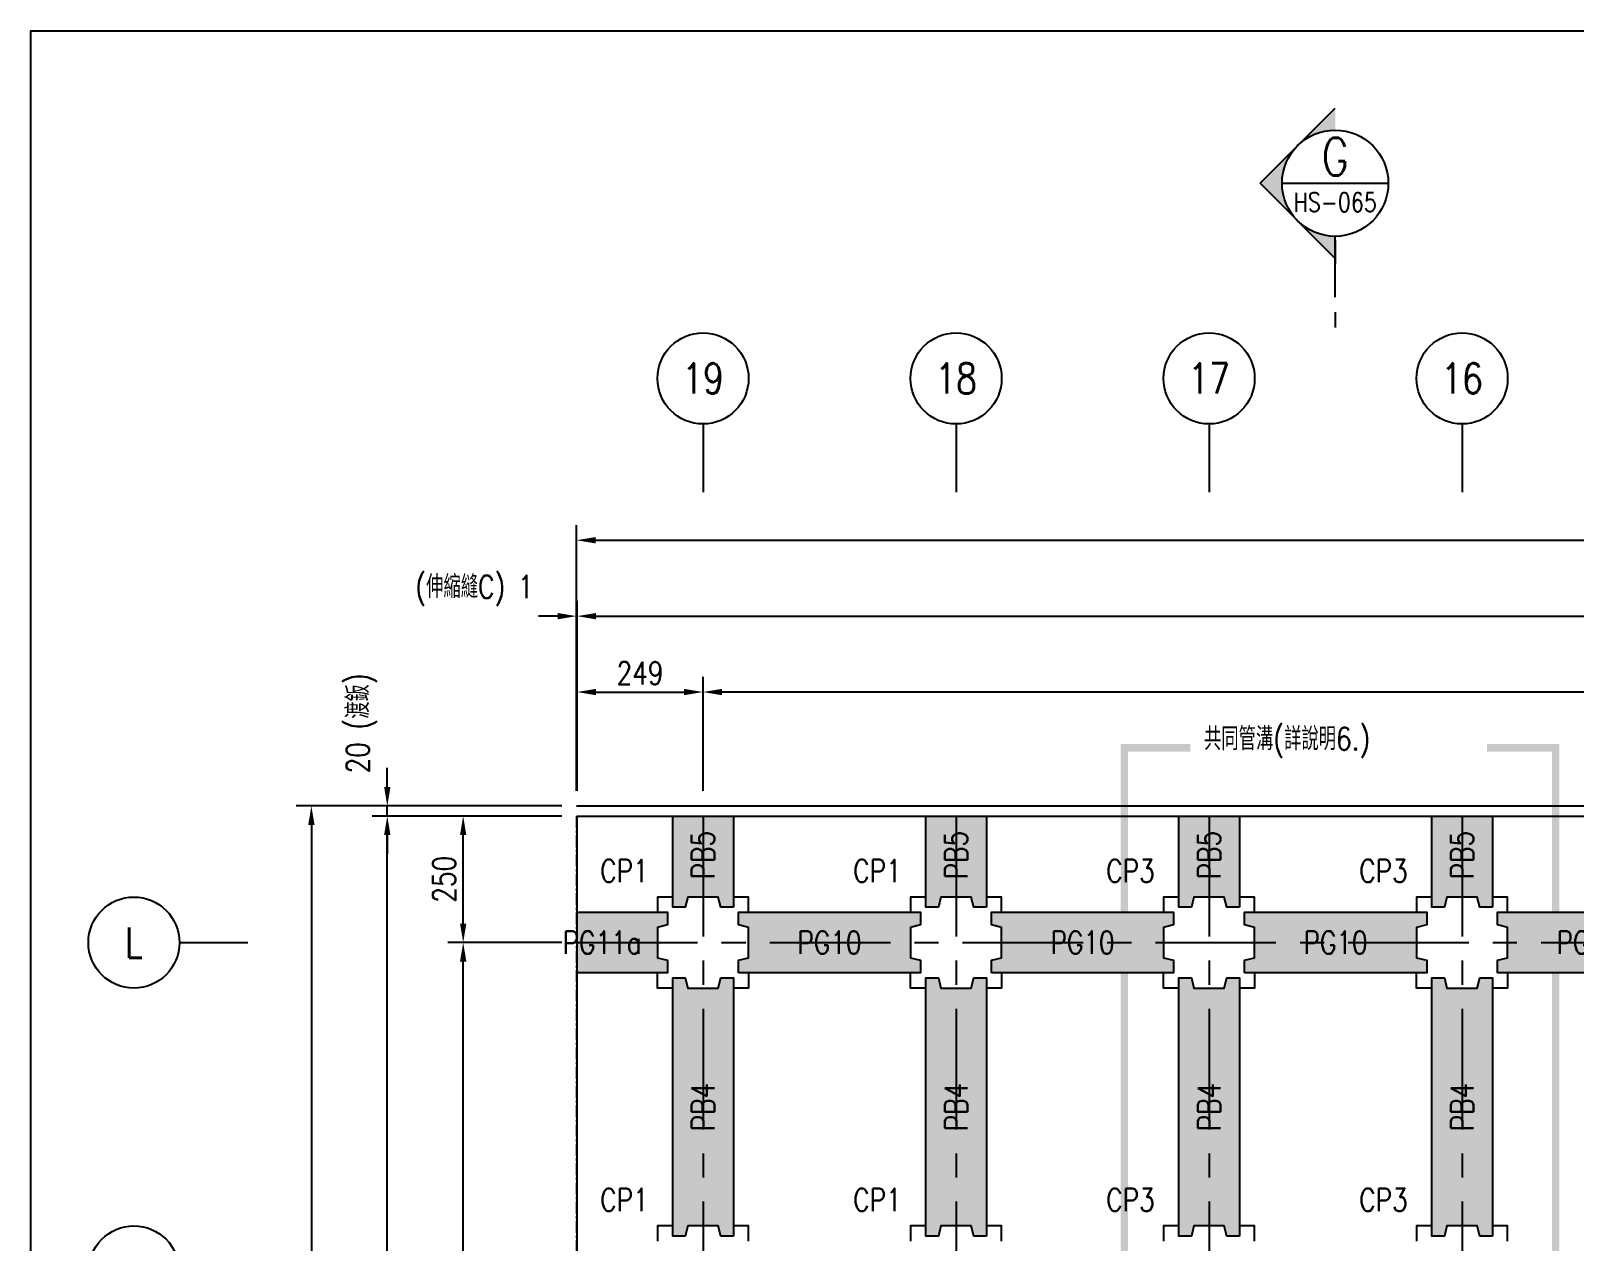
# Model space of a CAD drawing. Extents: x -3697 to 31808, y -9561 to -1274.
# Drawn here: x -3697 to -648, y -3665 to -1274 of the extents above; entities that cross this region are included whole.
import ezdxf
from ezdxf.enums import TextEntityAlignment as Align

# ---------------------------------------------------------------- set-up
doc = ezdxf.new("R2010")
doc.units = 0
doc.header["$LTSCALE"] = 0.05
doc.linetypes.add('CENTER', pattern=[50.8, 31.75, -6.35, 6.35, -6.35])
doc.linetypes.add('DASHED', pattern=[19.05, 12.7, -6.35])
doc.layers.get('0').update_dxf_attribs({"linetype": 'CONTINUOUS'})
doc.layers.get('Defpoints').update_dxf_attribs({"linetype": 'CONTINUOUS'})
for name, color, linetype in [('DIM_03', 1, 'CONTINUOUS'), ('HB_0', 7, 'CONTINUOUS'), ('HB_DIM', 1, 'CONTINUOUS'), ('HB_SYMBOLS', 7, 'CONTINUOUS'), ('場鑄梁', 4, 'CONTINUOUS'), ('場鑄梁_虛線', 4, 'CONTINUOUS'), ('底圖', 7, 'CONTINUOUS'), ('預鑄梁', 7, 'CONTINUOUS'), ('預鑄梁_HATCH', 253, 'CONTINUOUS'), ('預鑄梁_TXT', 2, 'CONTINUOUS'), ('預鑄梁_外緣', 7, 'CONTINUOUS'), ('預鑄樁帽', 6, 'CONTINUOUS'), ('預鑄樁帽_TXT', 2, 'CONTINUOUS')]:
    doc.layers.add(name, color=color, linetype=linetype)
doc.layers.get('預鑄樁帽').off()
doc.styles.get("Standard").update_dxf_attribs({"font": 'ROMANS.shx', "width": 0.8, "bigfont": 'lchinap.shx'})
doc.styles.add('結構平面-V3$0$STANDARD', font='ROMANS', dxfattribs={"width": 0.8, "bigfont": 'LCHINA.shx'})
doc.dimstyles.new('150cm', dxfattribs={"dimscale": 15, "dimtxt": 3, "dimasz": 2.5, "dimexe": 2, "dimexo": 2, "dimgap": 1, "dimtad": 1, "dimdsep": 46, "dimtxsty": 'Standard', "dimcen": 0, "dimclrt": 2, "dimadec": 0, "dimazin": 0, "dimtfac": 1, "dimtix": 1, "dimtmove": 2, "dimatfit": 3, "dimfxl": 0, "dimtolj": 1, "dimtzin": 0, "dimarcsym": 0})

# ---------------------------------------------------------------- blocks, each defined once
blk = doc.blocks.new('*D20')
at = {"layer": 'Defpoints', "color": 0}
for p in [(-2369.1, -2580.3), (-2618.1, -2805.3), (-2369.1, -2805.3)]:
    blk.add_point(p, dxfattribs=at)
at = {"layer": 'HB_DIM', "color": 0, "lineweight": -2}
for p, q in [((-2618.1, -2775.3), (-2618.1, -2550.3)), ((-2369.1, -2775.3), (-2369.1, -2550.3)), ((-2580.6, -2580.3), (-2406.6, -2580.3))]:
    blk.add_line(p, q, dxfattribs=at)
at = {"layer": 'HB_DIM', "color": 0}
for points in [[(-2580.6, -2574.1), (-2580.6, -2586.6), (-2618.1, -2580.3)], [(-2406.6, -2574.1), (-2406.6, -2586.6), (-2369.1, -2580.3)]]:
    blk.add_solid(points, dxfattribs=at)
at = {"layer": 'HB_DIM', "color": 2, "insert": (-2493.6, -2542.8), "char_height": 45, "attachment_point": 5}
blk.add_mtext('\\A1;249', dxfattribs=at)
blk = doc.blocks.new('*D24')
at = {"layer": 'Defpoints', "color": 0}
for p in [(1879.9, -2430.3), (-2618.1, -2805.3), (1879.9, -2805.3)]:
    blk.add_point(p, dxfattribs=at)
at = {"layer": 'HB_DIM', "color": 0, "lineweight": -2}
for p, q in [((-2618.1, -2775.3), (-2618.1, -2400.3)), ((1879.9, -2775.3), (1879.9, -2400.3)), ((-2580.6, -2430.3), (1842.4, -2430.3))]:
    blk.add_line(p, q, dxfattribs=at)
at = {"layer": 'HB_DIM', "color": 0}
for points in [[(-2580.6, -2424.1), (-2580.6, -2436.6), (-2618.1, -2430.3)], [(1842.4, -2424.1), (1842.4, -2436.6), (1879.9, -2430.3)]]:
    blk.add_solid(points, dxfattribs=at)
at = {"layer": 'HB_DIM', "color": 2, "insert": (-369.1, -2392.8), "char_height": 45, "attachment_point": 5}
blk.add_mtext('\\A1;4498', dxfattribs=at)
blk = doc.blocks.new('*D26')
at = {"layer": 'Defpoints', "color": 0}
for p in [(-2619.1, -2430.3), (-2619.1, -2805.3), (-2618.1, -2805.3)]:
    blk.add_point(p, dxfattribs=at)
at = {"layer": 'HB_DIM', "color": 0, "lineweight": -2}
for p, q in [((-2619.1, -2775.3), (-2619.1, -2400.3)), ((-2618.1, -2775.3), (-2618.1, -2400.3)), ((-2656.6, -2430.3), (-2694.1, -2430.3)), ((-2618.1, -2430.3), (-2619.1, -2430.3)), ((-2580.6, -2430.3), (-2543.1, -2430.3))]:
    blk.add_line(p, q, dxfattribs=at)
at = {"layer": 'HB_DIM', "color": 0}
for points in [[(-2656.6, -2424.1), (-2656.6, -2436.6), (-2619.1, -2430.3)], [(-2580.6, -2424.1), (-2580.6, -2436.6), (-2618.1, -2430.3)]]:
    blk.add_solid(points, dxfattribs=at)
at = {"layer": 'HB_DIM', "color": 2, "insert": (-2820.9, -2379.7), "char_height": 45, "attachment_point": 5}
blk.add_mtext('\\A1;(伸縮縫C) 1', dxfattribs=at)
blk = doc.blocks.new('*D27')
at = {"layer": 'Defpoints', "color": 0}
for p in [(1880.9, -2280.3), (-2619.1, -2805.3), (1880.9, -2805.3)]:
    blk.add_point(p, dxfattribs=at)
at = {"layer": 'HB_DIM', "color": 0, "lineweight": -2}
for p, q in [((-2619.1, -2775.3), (-2619.1, -2250.3)), ((1880.9, -2775.3), (1880.9, -2250.3)), ((-2581.6, -2280.3), (1843.4, -2280.3))]:
    blk.add_line(p, q, dxfattribs=at)
at = {"layer": 'HB_DIM', "color": 0}
for points in [[(-2581.6, -2274.1), (-2581.6, -2286.6), (-2619.1, -2280.3)], [(1843.4, -2274.1), (1843.4, -2286.6), (1880.9, -2280.3)]]:
    blk.add_solid(points, dxfattribs=at)
at = {"layer": 'HB_DIM', "color": 2, "insert": (-369.1, -2242.8), "char_height": 45, "attachment_point": 5}
blk.add_mtext('\\A1;4500', dxfattribs=at)
blk = doc.blocks.new('*D22')
at = {"layer": 'Defpoints', "color": 0}
for p in [(-2843.1, -3075.3), (-2618.1, -3075.3), (-2618.1, -5675.3)]:
    blk.add_point(p, dxfattribs=at)
at = {"layer": 'HB_DIM', "color": 0, "lineweight": -2}
for p, q in [((-2648.1, -3075.3), (-2873.1, -3075.3)), ((-2843.1, -5637.8), (-2843.1, -3112.8)), ((-2648.1, -5675.3), (-2873.1, -5675.3))]:
    blk.add_line(p, q, dxfattribs=at)
at = {"layer": 'HB_DIM', "color": 0}
for points in [[(-2849.3, -3112.8), (-2836.8, -3112.8), (-2843.1, -3075.3)], [(-2849.3, -5637.8), (-2836.8, -5637.8), (-2843.1, -5675.3)]]:
    blk.add_solid(points, dxfattribs=at)
at = {"layer": 'HB_DIM', "color": 2, "insert": (-2880.6, -4375.3), "char_height": 45, "attachment_point": 5, "rotation": 90}
blk.add_mtext('\\A1;4@650=2600', dxfattribs=at)
blk = doc.blocks.new('*D28')
at = {"layer": 'Defpoints', "color": 0}
for p in [(-2843.1, -2825.3), (-2618.1, -2825.3), (-2618.1, -3075.3)]:
    blk.add_point(p, dxfattribs=at)
at = {"layer": 'HB_DIM', "color": 0, "lineweight": -2}
for p, q in [((-2648.1, -2825.3), (-2873.1, -2825.3)), ((-2843.1, -3037.8), (-2843.1, -2862.8)), ((-2648.1, -3075.3), (-2873.1, -3075.3))]:
    blk.add_line(p, q, dxfattribs=at)
at = {"layer": 'HB_DIM', "color": 0}
for points in [[(-2849.3, -2862.8), (-2836.8, -2862.8), (-2843.1, -2825.3)], [(-2849.3, -3037.8), (-2836.8, -3037.8), (-2843.1, -3075.3)]]:
    blk.add_solid(points, dxfattribs=at)
at = {"layer": 'HB_DIM', "color": 2, "insert": (-2880.6, -2950.3), "char_height": 45, "attachment_point": 5, "rotation": 90}
blk.add_mtext('\\A1;250', dxfattribs=at)
blk = doc.blocks.new('*D29')
at = {"layer": 'Defpoints', "color": 0}
for p in [(-2993.1, -2825.3), (-2619.1, -2825.3), (-2618.1, -5805.3)]:
    blk.add_point(p, dxfattribs=at)
at = {"layer": 'HB_DIM', "color": 0, "lineweight": -2}
for p, q in [((-2649.1, -2825.3), (-3023.1, -2825.3)), ((-2993.1, -5767.8), (-2993.1, -2862.8)), ((-2648.1, -5805.3), (-3023.1, -5805.3))]:
    blk.add_line(p, q, dxfattribs=at)
at = {"layer": 'HB_DIM', "color": 0}
for points in [[(-2999.3, -2862.8), (-2986.8, -2862.8), (-2993.1, -2825.3)], [(-2999.3, -5767.8), (-2986.8, -5767.8), (-2993.1, -5805.3)]]:
    blk.add_solid(points, dxfattribs=at)
at = {"layer": 'HB_DIM', "color": 2, "insert": (-3030.6, -4315.3), "char_height": 45, "attachment_point": 5, "rotation": 90}
blk.add_mtext('\\A1;2980', dxfattribs=at)
blk = doc.blocks.new('*D30')
at = {"layer": 'Defpoints', "color": 0}
for p in [(-2993.1, -2805.3), (-2618.1, -2805.3), (-2618.1, -2825.3)]:
    blk.add_point(p, dxfattribs=at)
at = {"layer": 'HB_DIM', "color": 0, "lineweight": -2}
for p, q in [((-2993.1, -2767.8), (-2993.1, -2730.3)), ((-2648.1, -2805.3), (-3023.1, -2805.3)), ((-2993.1, -2825.3), (-2993.1, -2805.3)), ((-2648.1, -2825.3), (-3023.1, -2825.3)), ((-2993.1, -2862.8), (-2993.1, -2900.3))]:
    blk.add_line(p, q, dxfattribs=at)
at = {"layer": 'HB_DIM', "color": 0}
for points in [[(-2999.3, -2767.8), (-2986.8, -2767.8), (-2993.1, -2805.3)], [(-2999.3, -2862.8), (-2986.8, -2862.8), (-2993.1, -2825.3)]]:
    blk.add_solid(points, dxfattribs=at)
at = {"layer": 'HB_DIM', "color": 2, "insert": (-3043.7, -2642.1), "char_height": 45, "attachment_point": 5, "rotation": 90}
blk.add_mtext('\\A1;20 (渡鈑)', dxfattribs=at)
blk = doc.blocks.new('*D31')
at = {"layer": 'Defpoints', "color": 0}
for p in [(-2618.1, -2805.3), (-3143.1, -5805.3), (-2618.1, -5805.3)]:
    blk.add_point(p, dxfattribs=at)
at = {"layer": 'HB_DIM', "color": 0, "lineweight": -2}
for p, q in [((-2648.1, -2805.3), (-3173.1, -2805.3)), ((-3143.1, -2842.8), (-3143.1, -5767.8)), ((-2648.1, -5805.3), (-3173.1, -5805.3))]:
    blk.add_line(p, q, dxfattribs=at)
at = {"layer": 'HB_DIM', "color": 0}
for points in [[(-3149.3, -2842.8), (-3136.8, -2842.8), (-3143.1, -2805.3)], [(-3149.3, -5767.8), (-3136.8, -5767.8), (-3143.1, -5805.3)]]:
    blk.add_solid(points, dxfattribs=at)
at = {"layer": 'HB_DIM', "color": 2, "insert": (-3180.6, -4305.3), "char_height": 45, "attachment_point": 5, "rotation": 90}
blk.add_mtext('\\A1;3000', dxfattribs=at)
blk = doc.blocks.new('*D82')
at = {"layer": 'Defpoints', "color": 0}
for p in [(-2369.1, -2580.3), (-2369.1, -2805.3), (1630.9, -2805.3)]:
    blk.add_point(p, dxfattribs=at)
at = {"layer": 'HB_DIM', "color": 0, "lineweight": -2}
for p, q in [((-2369.1, -2775.3), (-2369.1, -2550.3)), ((1630.9, -2775.3), (1630.9, -2550.3)), ((1593.4, -2580.3), (-2331.6, -2580.3))]:
    blk.add_line(p, q, dxfattribs=at)
at = {"layer": 'HB_DIM', "color": 0}
for points in [[(-2331.6, -2574.1), (-2331.6, -2586.6), (-2369.1, -2580.3)], [(1593.4, -2574.1), (1593.4, -2586.6), (1630.9, -2580.3)]]:
    blk.add_solid(points, dxfattribs=at)
at = {"layer": 'HB_DIM', "color": 2, "insert": (-369.1, -2542.8), "char_height": 45, "attachment_point": 5}
blk.add_mtext('\\A1;8@500=4000', dxfattribs=at)
blk = doc.blocks.new('gr_t')
at = {"layer": 'HB_SYMBOLS', "color": 4, "linetype": 'Continuous'}
blk.add_line((0, -6), (0, -15), dxfattribs=at)
blk.add_circle((0, 0), 6, dxfattribs=at)
at = {"layer": 'HB_SYMBOLS', "color": 4, "linetype": 'Continuous', "width": 0.8}
blk.add_attdef('A', text='', height=4.5, dxfattribs=at).set_placement((0, 0), align=Align.MIDDLE)
blk = doc.blocks.new('PG10')
at = {"layer": '預鑄梁_HATCH'}
blk.add_hatch(color=256, dxfattribs=at).paths.add_polyline_path([(0, 25), (0, 0), (360, 0), (360, 25), (340, 30), (340, 90), (360, 95), (360, 120), (0, 120), (0, 95), (20, 90), (20, 30)])
at = {"layer": '預鑄梁', "linetype": 'DASHED', "ltscale": 50}
blk.add_lwpolyline([(0, 0), (0, 25), (20, 30), (20, 90), (0, 95), (0, 120), (360, 120), (360, 95), (340, 90), (340, 30), (360, 25), (360, 0), (0, 0)], dxfattribs=at)
at = {"layer": '預鑄梁_外緣'}
blk.add_lwpolyline([(0, 0), (0, 25), (20, 30), (20, 90), (0, 95), (0, 120), (360, 120), (360, 95), (340, 90), (340, 30), (360, 25), (360, 0), (0, 0)], dxfattribs=at)
at = {"layer": '預鑄梁_TXT', "linetype": 'Continuous', "style": '結構平面-V3$0$STANDARD', "width": 0.8}
blk.add_text('PG10', height=45, rotation=0, dxfattribs=at).set_placement((180, 60), align=Align.MIDDLE)
blk = doc.blocks.new('PG11a')
at = {"layer": '預鑄梁_HATCH'}
blk.add_hatch(color=256, dxfattribs=at).paths.add_polyline_path([(0, 120), (0, 0), (179, 0), (179, 25), (159, 30), (159, 90), (179, 95), (179, 120)])
at = {"layer": '預鑄梁', "linetype": 'DASHED', "ltscale": 50}
blk.add_lwpolyline([(0, 0), (0, 120), (179, 120), (179, 95), (159, 90), (159, 30), (179, 25), (179, 0)], close=True, dxfattribs=at)
at = {"layer": '預鑄梁_外緣'}
blk.add_lwpolyline([(0, 0), (0, 120), (179, 120), (179, 95), (159, 90), (159, 30), (179, 25), (179, 0)], close=True, dxfattribs=at)
at = {"layer": '預鑄梁_TXT', "linetype": 'Continuous', "style": '結構平面-V3$0$STANDARD', "width": 0.8}
blk.add_text('PG11a', height=45, rotation=0, dxfattribs=at).set_placement((49.5, 60), align=Align.MIDDLE)
blk = doc.blocks.new('PB4')
at = {"layer": '預鑄梁_HATCH'}
blk.add_hatch(color=256, dxfattribs=at).paths.add_polyline_path([(-25, 0), (0, 0), (0, 510), (-25, 510), (-30, 490), (-90, 490), (-95, 510), (-120, 510), (-120, 0), (-95, 0), (-90, 20), (-30, 20)])
at = {"layer": '預鑄梁', "linetype": 'DASHED', "ltscale": 50}
blk.add_lwpolyline([(0, 0), (-25, 0), (-30, 20), (-90, 20), (-95, 0), (-120, 0), (-120, 510), (-95, 510), (-90, 490), (-30, 490), (-25, 510), (0, 510), (0, 0)], dxfattribs=at)
at = {"layer": '預鑄梁_外緣'}
blk.add_lwpolyline([(0, 0), (-25, 0), (-30, 20), (-90, 20), (-95, 0), (-120, 0), (-120, 510), (-95, 510), (-90, 490), (-30, 490), (-25, 510), (0, 510), (0, 0)], dxfattribs=at)
at = {"layer": '預鑄梁_TXT', "linetype": 'Continuous', "style": '結構平面-V3$0$STANDARD', "width": 0.8}
blk.add_text('PB4', height=45, rotation=90, dxfattribs=at).set_placement((-60, 255), align=Align.MIDDLE)
blk = doc.blocks.new('PB5')
at = {"layer": '預鑄梁_HATCH'}
blk.add_hatch(color=256, dxfattribs=at).paths.add_polyline_path([(0, 180), (-120, 180), (-120, 0), (-95, 0), (-90, 20), (-30, 20), (-25, 0), (0, 0)])
at = {"layer": '預鑄梁', "linetype": 'DASHED', "ltscale": 50}
blk.add_lwpolyline([(0, 0), (-25, 0), (-30, 20), (-90, 20), (-95, 0), (-120, 0), (-120, 180), (0, 180), (0, 0)], dxfattribs=at)
at = {"layer": '預鑄梁_外緣'}
blk.add_lwpolyline([(0, 0), (-25, 0), (-30, 20), (-90, 20), (-95, 0), (-120, 0), (-120, 180), (0, 180), (0, 0)], dxfattribs=at)
at = {"layer": '預鑄梁_TXT', "linetype": 'Continuous', "style": '結構平面-V3$0$STANDARD', "width": 0.8}
blk.add_text('PB5', height=45, rotation=90, dxfattribs=at).set_placement((-60, 102.7), align=Align.MIDDLE)
blk = doc.blocks.new('CP1')
at = {"layer": '預鑄樁帽_TXT', "linetype": 'Continuous', "width": 0.8}
blk.add_text('CP1', height=45, dxfattribs=at).set_placement((-255.3, 241.6), align=Align.MIDDLE)
blk = doc.blocks.new('CP3')
at = {"layer": '預鑄樁帽_TXT', "linetype": 'Continuous', "width": 0.8}
blk.add_text('CP3', height=45, dxfattribs=at).set_placement((-255.3, 241.6), align=Align.MIDDLE)
blk = doc.blocks.new('SEC2U0-n')
at = {"color": 2, "linetype": 'Continuous'}
for p, q in [((-9.9, 0), (0, 9.9)), ((0, 9.9), (9.9, 0)), ((-7.51, 0), (-10.62, 0))]:
    blk.add_line(p, q, dxfattribs=at)
at = {"color": 3}
for p, q in [((-17, 0), (-19, 0)), ((-15, 0), (-7, 0))]:
    blk.add_line(p, q, dxfattribs=at)
at = {"color": 2, "linetype": 'Continuous'}
blk.add_circle((0, 0), 7, dxfattribs=at)
for points in [[(0, 9.9), (-3.5, 6.06), (-4.95, 4.95), (-4.26, 5.55)], [(0, 9.9), (-1.81, 6.76), (-3.5, 6.06), (-1.81, 6.76)], [(0, 9.9), (0, 7), (-1.81, 6.76), (-0.91, 6.94)], [(0, 9.9), (3.5, 6.06), (4.95, 4.95), (4.26, 5.55)], [(0, 9.9), (1.81, 6.76), (3.5, 6.06), (1.81, 6.76)], [(0, 9.9), (0, 7), (1.81, 6.76), (0.91, 6.94)], [(-9.9, 0), (-6.06, 3.5), (-4.95, 4.95), (-5.55, 4.26)], [(9.9, 0), (6.06, 3.5), (4.95, 4.95), (5.55, 4.26)], [(-9.9, 0), (-6.76, 1.81), (-6.06, 3.5), (-6.76, 1.81)], [(9.9, 0), (6.76, 1.81), (6.06, 3.5), (6.76, 1.81)], [(-9.9, 0), (-7, 0), (-6.76, 1.81), (-6.94, 0.91)], [(9.9, 0), (7, 0), (6.76, 1.81), (6.94, 0.91)]]:
    blk.add_solid(points, dxfattribs=at)
blk = doc.blocks.new('ST-n')
at = {"color": 2}
blk.add_line((-7, 0), (7, 0), dxfattribs=at)
blk.add_circle((0, 0), 7, dxfattribs=at)
at = {"color": 3, "width": 0.8}
blk.add_attdef('A', text='', height=4.5, dxfattribs=at).set_placement((0, 3.5), align=Align.MIDDLE)
at = {"color": 1, "width": 0.8}
blk.add_attdef('HB2002', text='', height=2.5, dxfattribs=at).set_placement((0, -2.5), align=Align.MIDDLE)
blk = doc.blocks.new('碼頭結構總配置圖')
at = {"layer": 'Defpoints', "color": 217}
blk.add_lwpolyline([(8137.6, -8226.3), (5145.1, -8226.3), (5145.1, -9561.3), (-3697.4, -9561.3), (-3697.4, -1273.8), (8137.6, -1273.8)], close=True, dxfattribs=at)
at = {"layer": '場鑄梁'}
for points in [[(-2429.1, -2985.3), (-2459.1, -2985.3), (-2459.1, -3015.3)], [(-2279.1, -3015.3), (-2279.1, -2985.3), (-2309.1, -2985.3)], [(-1929.1, -2985.3), (-1959.1, -2985.3), (-1959.1, -3015.3)], [(-1779.1, -3015.3), (-1779.1, -2985.3), (-1809.1, -2985.3)], [(-1429.1, -2985.3), (-1459.1, -2985.3), (-1459.1, -3015.3)], [(-1279.1, -3015.3), (-1279.1, -2985.3), (-1309.1, -2985.3)], [(-929.1, -2985.3), (-959.1, -2985.3), (-959.1, -3015.3)], [(-779.1, -3015.3), (-779.1, -2985.3), (-809.1, -2985.3)], [(-2429.1, -3165.3), (-2459.1, -3165.3), (-2459.1, -3135.3)], [(-2279.1, -3135.3), (-2279.1, -3165.3), (-2309.1, -3165.3)], [(-1929.1, -3165.3), (-1959.1, -3165.3), (-1959.1, -3135.3)], [(-1779.1, -3135.3), (-1779.1, -3165.3), (-1809.1, -3165.3)], [(-1429.1, -3165.3), (-1459.1, -3165.3), (-1459.1, -3135.3)], [(-1279.1, -3135.3), (-1279.1, -3165.3), (-1309.1, -3165.3)], [(-929.1, -3165.3), (-959.1, -3165.3), (-959.1, -3135.3)], [(-779.1, -3135.3), (-779.1, -3165.3), (-809.1, -3165.3)], [(-2429.1, -3635.3), (-2459.1, -3635.3), (-2459.1, -3665.3)], [(-2279.1, -3665.3), (-2279.1, -3635.3), (-2309.1, -3635.3)], [(-1929.1, -3635.3), (-1959.1, -3635.3), (-1959.1, -3665.3)], [(-1779.1, -3665.3), (-1779.1, -3635.3), (-1809.1, -3635.3)], [(-1429.1, -3635.3), (-1459.1, -3635.3), (-1459.1, -3665.3)], [(-1279.1, -3665.3), (-1279.1, -3635.3), (-1309.1, -3635.3)], [(-929.1, -3635.3), (-959.1, -3635.3), (-959.1, -3665.3)], [(-779.1, -3665.3), (-779.1, -3635.3), (-809.1, -3635.3)]]:
    blk.add_lwpolyline(points, dxfattribs=at)
at = {"layer": '場鑄梁_虛線', "linetype": 'DASHED', "ltscale": 50}
for points in [[(-2429.1, -2985.3), (-2459.1, -2985.3), (-2459.1, -3015.3)], [(-2279.1, -3015.3), (-2279.1, -2985.3), (-2309.1, -2985.3)], [(-1929.1, -2985.3), (-1959.1, -2985.3), (-1959.1, -3015.3)], [(-1779.1, -3015.3), (-1779.1, -2985.3), (-1809.1, -2985.3)], [(-1429.1, -2985.3), (-1459.1, -2985.3), (-1459.1, -3015.3)], [(-1279.1, -3015.3), (-1279.1, -2985.3), (-1309.1, -2985.3)], [(-929.1, -2985.3), (-959.1, -2985.3), (-959.1, -3015.3)], [(-779.1, -3015.3), (-779.1, -2985.3), (-809.1, -2985.3)], [(-2429.1, -3165.3), (-2459.1, -3165.3), (-2459.1, -3135.3)], [(-2279.1, -3135.3), (-2279.1, -3165.3), (-2309.1, -3165.3)], [(-1929.1, -3165.3), (-1959.1, -3165.3), (-1959.1, -3135.3)], [(-1779.1, -3135.3), (-1779.1, -3165.3), (-1809.1, -3165.3)], [(-1429.1, -3165.3), (-1459.1, -3165.3), (-1459.1, -3135.3)], [(-1279.1, -3135.3), (-1279.1, -3165.3), (-1309.1, -3165.3)], [(-929.1, -3165.3), (-959.1, -3165.3), (-959.1, -3135.3)], [(-779.1, -3135.3), (-779.1, -3165.3), (-809.1, -3165.3)], [(-2429.1, -3635.3), (-2459.1, -3635.3), (-2459.1, -3665.3)], [(-2279.1, -3665.3), (-2279.1, -3635.3), (-2309.1, -3635.3)], [(-1929.1, -3635.3), (-1959.1, -3635.3), (-1959.1, -3665.3)], [(-1779.1, -3665.3), (-1779.1, -3635.3), (-1809.1, -3635.3)], [(-1429.1, -3635.3), (-1459.1, -3635.3), (-1459.1, -3665.3)], [(-1279.1, -3665.3), (-1279.1, -3635.3), (-1309.1, -3635.3)], [(-929.1, -3635.3), (-959.1, -3635.3), (-959.1, -3665.3)], [(-779.1, -3665.3), (-779.1, -3635.3), (-809.1, -3635.3)]]:
    blk.add_lwpolyline(points, dxfattribs=at)
at = {"layer": '底圖'}
blk.add_line((-2619.1, -2805.3), (1880.9, -2805.3), dxfattribs=at)
at = {"layer": '底圖', "linetype": 'CENTER', "ltscale": 15}
blk.add_line((-2619.1, -2825.3), (-2619.1, -5805.3), dxfattribs=at)
at = {"layer": '底圖', "color": 252, "linetype": 'CENTER', "ltscale": 150}
for p, q in [((-2369.1, -2825.3), (-2369.1, -5805.3)), ((-1869.1, -2825.3), (-1869.1, -5805.3)), ((-1369.1, -2825.3), (-1369.1, -5805.3)), ((-869.1, -2825.3), (-869.1, -5805.3)), ((-2618.1, -3075.3), (1880.9, -3075.3))]:
    blk.add_line(p, q, dxfattribs=at)
at = {"layer": '底圖', "color": 4, "linetype": 'Continuous'}
blk.add_lwpolyline([(1879.9, -2825.3), (1879.9, -5805.3), (-2618.1, -5805.3), (-2618.1, -2825.3), (1879.9, -2825.3)], dxfattribs=at)
at = {"layer": 'DIM_03', "xscale": 14.99999999999999, "yscale": 14.99999999999999, "zscale": 14.99999999999999, "rotation": 90.00000086103375}
blk.add_blockref('SEC2U0-n', (-1119.9, -1574.8), dxfattribs=at)
at = {"layer": 'DIM_03', "linetype": 'Continuous'}
ref = blk.add_blockref('ST-n', (-1119.9, -1574.8), dxfattribs=dict(at, xscale=14.99999999999999, yscale=14.99999999999999, zscale=14.99999999999999, rotation=7.778254040857746e-07))
ref.add_attrib('HB2002', 'HS-065', dxfattribs={"layer": '0', "color": 1, "height": 37.5, "rotation": 360, "width": 0.8}).set_placement((-1119.9, -1612.3), align=Align.MIDDLE)
ref.add_attrib('A', 'G', dxfattribs={"layer": '0', "color": 3, "height": 75, "rotation": 360, "width": 0.8}).set_placement((-1119.9, -1522.3), align=Align.MIDDLE)
at = {"layer": '底圖'}
ref = blk.add_blockref('gr_t', (-2369.1, -1960.6), dxfattribs=dict(at, xscale=15, yscale=15, zscale=15))
ref.add_attrib('A', '19', dxfattribs={"layer": 'HB_SYMBOLS', "color": 4, "linetype": 'Continuous', "height": 60, "width": 0.8}).set_placement((-2369.1, -1960.6), align=Align.MIDDLE)
ref = blk.add_blockref('gr_t', (-1869.1, -1960.6), dxfattribs=dict(at, xscale=15, yscale=15, zscale=15))
ref.add_attrib('A', '18', dxfattribs={"layer": 'HB_SYMBOLS', "color": 4, "linetype": 'Continuous', "height": 60, "width": 0.8}).set_placement((-1869.1, -1960.6), align=Align.MIDDLE)
ref = blk.add_blockref('gr_t', (-1369.1, -1960.6), dxfattribs=dict(at, xscale=15, yscale=15, zscale=15))
ref.add_attrib('A', '17', dxfattribs={"layer": 'HB_SYMBOLS', "color": 4, "linetype": 'Continuous', "height": 60, "width": 0.8}).set_placement((-1369.1, -1960.6), align=Align.MIDDLE)
ref = blk.add_blockref('gr_t', (-869.1, -1960.6), dxfattribs=dict(at, xscale=15, yscale=15, zscale=15))
ref.add_attrib('A', '16', dxfattribs={"layer": 'HB_SYMBOLS', "color": 4, "linetype": 'Continuous', "height": 60, "width": 0.8}).set_placement((-869.1, -1960.6), align=Align.MIDDLE)
ref = blk.add_blockref('gr_t', (-3493.8, -3075.3), dxfattribs=dict(at, xscale=15, yscale=15, zscale=15, rotation=90))
ref.add_attrib('A', 'L', dxfattribs={"layer": 'HB_SYMBOLS', "color": 4, "linetype": 'Continuous', "height": 60, "width": 0.8}).set_placement((-3493.8, -3075.3), align=Align.MIDDLE)
ref = blk.add_blockref('gr_t', (-3493.8, -3725.3), dxfattribs=dict(at, xscale=15, yscale=15, zscale=15, rotation=90))
ref.add_attrib('A', 'K', dxfattribs={"layer": 'HB_SYMBOLS', "color": 4, "linetype": 'Continuous', "height": 60, "width": 0.8}).set_placement((-3493.8, -3725.3), align=Align.MIDDLE)
at = {"layer": '預鑄梁'}
for name, p in [('PB5', (-2309.1, -3005.3)), ('PB5', (-1809.1, -3005.3)), ('PB5', (-1309.1, -3005.3)), ('PB5', (-809.1, -3005.3)), ('PG11a', (-2618.1, -3135.3)), ('PG10', (-2299.1, -3135.3)), ('PG10', (-1799.1, -3135.3)), ('PG10', (-1299.1, -3135.3)), ('PG10', (-799.1, -3135.3)), ('PB4', (-2309.1, -3655.3)), ('PB4', (-1809.1, -3655.3)), ('PB4', (-1309.1, -3655.3)), ('PB4', (-809.1, -3655.3))]:
    blk.add_blockref(name, p, dxfattribs=at)
at = {"layer": '預鑄樁帽'}
for name, p in [('CP1', (-2269.1, -3175.3)), ('CP1', (-1769.1, -3175.3)), ('CP3', (-1269.1, -3175.3)), ('CP3', (-769.1, -3175.3)), ('CP1', (-2269.1, -3825.3)), ('CP1', (-1769.1, -3825.3)), ('CP3', (-1269.1, -3825.3)), ('CP3', (-769.1, -3825.3))]:
    blk.add_blockref(name, p, dxfattribs=at)

msp = doc.modelspace()

# ---------------------------------------------------------------- linework, layer by layer
at = {"layer": 'HB_0', "color": 1, "linetype": 'DASHED', "ltscale": 150, "const_width": 15}
msp.add_lwpolyline([(-819.832, -2690.294), (-684.151, -2690.294), (-684.151, -5858.301), (-1536.509, -5858.301), (-1536.509, -2690.294), (-1406.222, -2690.294)], dxfattribs=at)

# ---------------------------------------------------------------- block references
at = {"layer": 'HB_0'}
msp.add_blockref('碼頭結構總配置圖', (0, 0), dxfattribs=at)

# ---------------------------------------------------------------- texts
at = {"layer": 'HB_DIM', "color": 2, "insert": (-1379.143, -2650.128), "char_height": 45, "attachment_point": 1}
msp.add_mtext('共同管溝(詳說明6.)', dxfattribs=at)

# ---------------------------------------------------------------- dimensions: what is measured, and where the dimension line sits
at = {"layer": 'HB_DIM'}
for base, p1, p2, picture, middle in [((1880.926, -2280.327), (-2619.074, -2805.327), (1880.926, -2805.327), '*D27', (-369.074, -2242.827)), ((1879.926, -2430.327), (-2618.074, -2805.327), (1879.926, -2805.327), '*D24', (-369.074, -2392.827)), ((-2369.074, -2580.327), (-2618.074, -2805.327), (-2369.074, -2805.327), '*D20', (-2493.574, -2542.827))]:
    dim = msp.add_linear_dim(base=base, p1=p1, p2=p2, dimstyle='150cm', dxfattribs=at)
    dim.commit()
    dim.dimension.update_dxf_attribs({"geometry": picture, "text_midpoint": middle})
dim = msp.add_linear_dim(base=(-2619.074, -2430.327), p1=(-2618.074, -2805.327), p2=(-2619.074, -2805.327), text='(伸縮縫C) <>', dimstyle='150cm', dxfattribs=at)
dim.commit()
dim.dimension.update_dxf_attribs({"geometry": '*D26', "text_midpoint": (-2820.948, -2379.702), "dimtype": 160})
dim = msp.add_linear_dim(base=(-2369.074, -2580.327), p1=(1630.926, -2805.327), p2=(-2369.074, -2805.327), text='8@500=<>', dimstyle='150cm', dxfattribs=at)
dim.commit()
dim.dimension.update_dxf_attribs({"geometry": '*D82', "text_midpoint": (-369.074, -2542.827)})
dim = msp.add_linear_dim(base=(-2993.074, -2805.327), p1=(-2618.074, -2825.327), p2=(-2618.074, -2805.327), angle=90, text='<> (渡鈑)', dimstyle='150cm', dxfattribs=at)
dim.commit()
dim.dimension.update_dxf_attribs({"geometry": '*D30', "text_midpoint": (-3043.699, -2642.053), "dimtype": 160})
for base, p1, p2, picture, middle in [((-3143.074, -5805.327), (-2618.074, -2805.327), (-2618.074, -5805.327), '*D31', (-3180.574, -4305.327)), ((-2993.074, -2825.327), (-2618.074, -5805.327), (-2619.074, -2825.327), '*D29', (-3030.574, -4315.327)), ((-2843.074, -2825.327), (-2618.074, -3075.327), (-2618.074, -2825.327), '*D28', (-2880.574, -2950.327))]:
    dim = msp.add_linear_dim(base=base, p1=p1, p2=p2, angle=90, dimstyle='150cm', dxfattribs=at)
    dim.commit()
    dim.dimension.update_dxf_attribs({"geometry": picture, "text_midpoint": middle})
dim = msp.add_linear_dim(base=(-2843.074, -3075.327), p1=(-2618.074, -5675.327), p2=(-2618.074, -3075.327), angle=90, text='4@650=<>', dimstyle='150cm', dxfattribs=at)
dim.commit()
dim.dimension.update_dxf_attribs({"geometry": '*D22', "text_midpoint": (-2880.574, -4375.327)})

doc.saveas('drawing.dxf')
